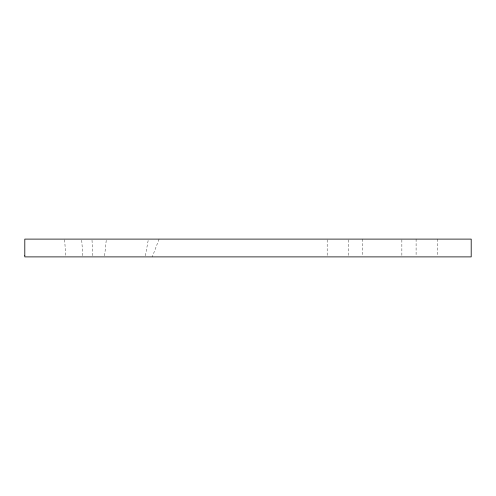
<?xml version="1.0" encoding="UTF-8"?>
<svg xmlns="http://www.w3.org/2000/svg" width="496" height="496" viewBox="0 0 496 496"><rect width="100%" height="100%" fill="white"/><g stroke="black" fill="none" stroke-linecap="round" stroke-linejoin="round"><path stroke-width="0.37" stroke-dasharray="2.48 1.86" d="M104.619 255.781L106.243 240.219M145.359 255.781L148.217 240.219M159.067 239.109L152.291 256.891M64.685 239.76L65.714 256.891M81.735 240.219L82.795 255.781M92.014 240.219L92.851 255.781M437.435 239.109L437.435 256.122M416.094 239.109L416.094 256.122M401.865 239.847L401.865 256.153M362.743 239.109L362.743 256.122M348.514 239.878L348.514 256.122M327.174 239.847L327.174 256.153"/><path stroke-width="0.74" d="M24.8 255.781L24.8 256.891L471.2 256.891L471.2 239.109L24.8 239.109L24.8 255.781"/></g></svg>
